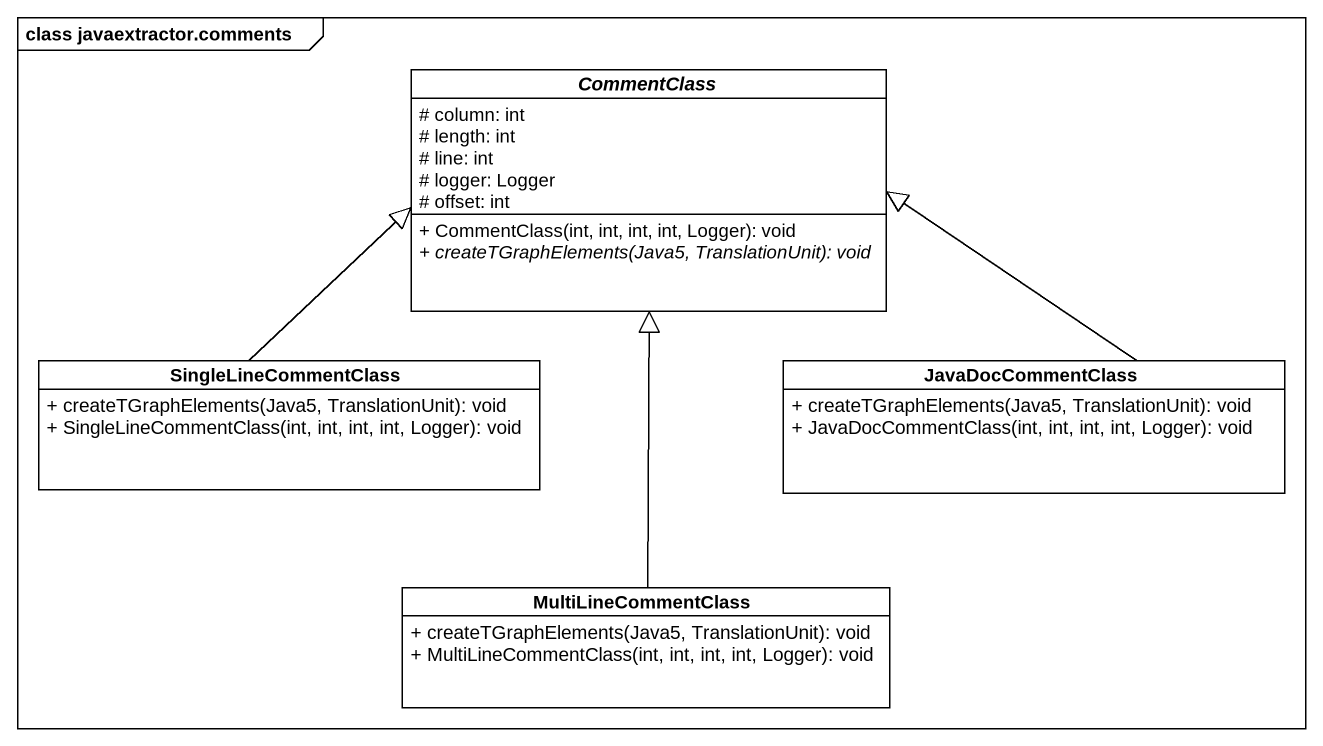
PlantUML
@startuml
mainframe class javaextractor.comments
hide circle
hide empty members
skinparam classAttributeIconSize 0
abstract class CommentClass {
  # column: int
  # length: int
  # line: int
  # logger: Logger
  # offset: int
  + CommentClass(int, int, int, int, Logger): void
  {abstract} + createTGraphElements(Java5, TranslationUnit): void
}
class SingleLineCommentClass {
  + createTGraphElements(Java5, TranslationUnit): void
  + SingleLineCommentClass(int, int, int, int, Logger): void
}
class JavaDocCommentClass {
  + createTGraphElements(Java5, TranslationUnit): void
  + JavaDocCommentClass(int, int, int, int, Logger): void
}
class MultiLineCommentClass {
  + createTGraphElements(Java5, TranslationUnit): void
  + MultiLineCommentClass(int, int, int, int, Logger): void
}
SingleLineCommentClass -up-|> CommentClass
JavaDocCommentClass -up-|> CommentClass
MultiLineCommentClass -up-|> CommentClass
@enduml
